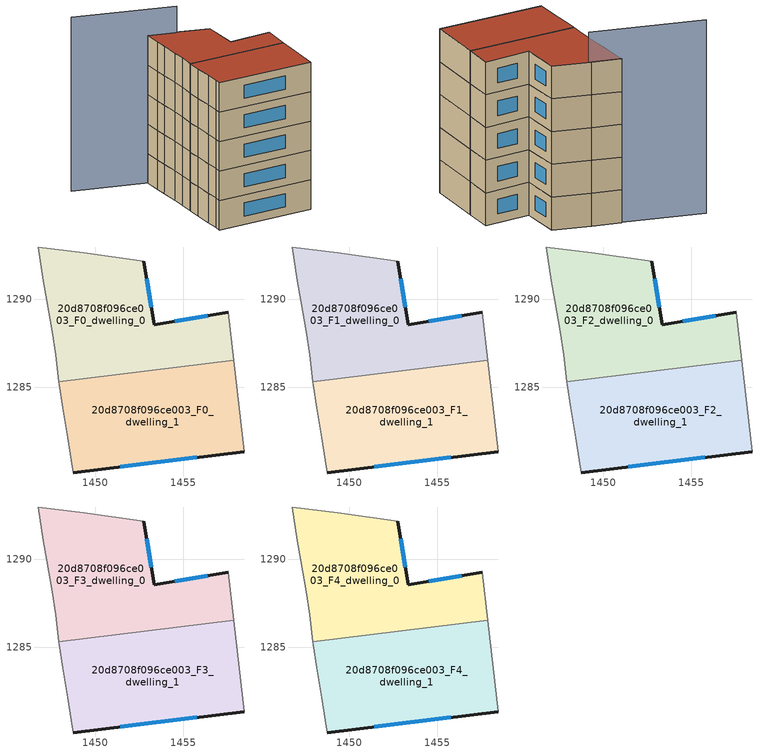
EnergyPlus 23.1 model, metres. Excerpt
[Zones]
20d8708f096ce003_F0_dwelling_0
 floor ground (EU_floor_Construction): 1457.56,1289.26 1457.86,1286.55 1447.93,1285.32 1447.75,1286.86 1447.55,1288.16 1447.25,1289.96 1447.05,1291.06 1446.75,1292.96 1449.35,1292.66 1452.75,1292.16 1453.35,1288.56 z0
 wall outside (EU_wall_Construction): 1457.56,1289.26 1453.35,1288.56 1452.75,1292.16 z0:3
 wall adiabatic (EU_wall_Construction): 1457.86,1286.55 1457.56,1289.26 / 1452.75,1292.16 1449.35,1292.66 1446.75,1292.96 1447.05,1291.06 1447.25,1289.96 1447.55,1288.16 1447.75,1286.86 1447.93,1285.32 z0:3
 wall to 20d8708f096ce003_F0_dwelling_1 (EU_wall_Construction): 1447.93,1285.32 1457.86,1286.55 z0:3
 window (EU_Window_Construction): 1453.19,1289.55 1452.92,1291.17 / 1456.4,1289.07 1454.51,1288.75 z0.83:2.17
20d8708f096ce003_F0_dwelling_1
 floor ground (EU_floor_Construction): 1457.86,1286.55 1458.45,1281.35 1448.75,1280.16 1448.65,1280.86 1448.45,1282.16 1448.15,1283.86 1447.95,1285.16 1447.93,1285.32 z0
 wall outside (EU_wall_Construction): 1448.75,1280.16 1458.45,1281.35 z0:3
 wall adiabatic (EU_wall_Construction): 1447.93,1285.32 1447.95,1285.16 1448.15,1283.86 1448.45,1282.16 1448.65,1280.86 1448.75,1280.16 / 1458.45,1281.35 1457.86,1286.55 z0:3
 window (EU_Window_Construction): 1451.42,1280.49 1455.78,1281.02 z0.83:2.17
20d8708f096ce003_F1_dwelling_0
 floor to 20d8708f096ce003_F0_dwelling_0 (EU_floor_Construction): 1457.56,1289.26 1457.86,1286.55 1447.93,1285.32 1447.75,1286.86 1447.55,1288.16 1447.25,1289.96 1447.05,1291.06 1446.75,1292.96 1449.35,1292.66 1452.75,1292.16 1453.35,1288.56 z3
 wall outside (EU_wall_Construction): 1457.56,1289.26 1453.35,1288.56 1452.75,1292.16 z3:6
 wall adiabatic (EU_wall_Construction): 1457.86,1286.55 1457.56,1289.26 / 1452.75,1292.16 1449.35,1292.66 1446.75,1292.96 1447.05,1291.06 1447.25,1289.96 1447.55,1288.16 1447.75,1286.86 1447.93,1285.32 z3:6
 wall to 20d8708f096ce003_F1_dwelling_1 (EU_wall_Construction): 1447.93,1285.32 1457.86,1286.55 z3:6
 window (EU_Window_Construction): 1453.19,1289.55 1452.92,1291.17 / 1456.4,1289.07 1454.51,1288.75 z3.83:5.17
20d8708f096ce003_F1_dwelling_1
 floor to 20d8708f096ce003_F0_dwelling_1 (EU_floor_Construction): 1457.86,1286.55 1458.45,1281.35 1448.75,1280.16 1448.65,1280.86 1448.45,1282.16 1448.15,1283.86 1447.95,1285.16 1447.93,1285.32 z3
 wall outside (EU_wall_Construction): 1448.75,1280.16 1458.45,1281.35 z3:6
 wall adiabatic (EU_wall_Construction): 1447.93,1285.32 1447.95,1285.16 1448.15,1283.86 1448.45,1282.16 1448.65,1280.86 1448.75,1280.16 / 1458.45,1281.35 1457.86,1286.55 z3:6
 window (EU_Window_Construction): 1451.42,1280.49 1455.78,1281.02 z3.83:5.17
20d8708f096ce003_F2_dwelling_0
 floor to 20d8708f096ce003_F1_dwelling_0 (EU_floor_Construction): 1457.56,1289.26 1457.86,1286.55 1447.93,1285.32 1447.75,1286.86 1447.55,1288.16 1447.25,1289.96 1447.05,1291.06 1446.75,1292.96 1449.35,1292.66 1452.75,1292.16 1453.35,1288.56 z6
 wall outside (EU_wall_Construction): 1457.56,1289.26 1453.35,1288.56 1452.75,1292.16 z6:9
 wall adiabatic (EU_wall_Construction): 1457.86,1286.55 1457.56,1289.26 / 1452.75,1292.16 1449.35,1292.66 1446.75,1292.96 1447.05,1291.06 1447.25,1289.96 1447.55,1288.16 1447.75,1286.86 1447.93,1285.32 z6:9
 wall to 20d8708f096ce003_F2_dwelling_1 (EU_wall_Construction): 1447.93,1285.32 1457.86,1286.55 z6:9
 window (EU_Window_Construction): 1453.19,1289.55 1452.92,1291.17 / 1456.4,1289.07 1454.51,1288.75 z6.83:8.17
20d8708f096ce003_F2_dwelling_1
 floor to 20d8708f096ce003_F1_dwelling_1 (EU_floor_Construction): 1457.86,1286.55 1458.45,1281.35 1448.75,1280.16 1448.65,1280.86 1448.45,1282.16 1448.15,1283.86 1447.95,1285.16 1447.93,1285.32 z6
 wall outside (EU_wall_Construction): 1448.75,1280.16 1458.45,1281.35 z6:9
 wall adiabatic (EU_wall_Construction): 1447.93,1285.32 1447.95,1285.16 1448.15,1283.86 1448.45,1282.16 1448.65,1280.86 1448.75,1280.16 / 1458.45,1281.35 1457.86,1286.55 z6:9
 window (EU_Window_Construction): 1451.42,1280.49 1455.78,1281.02 z6.83:8.17
20d8708f096ce003_F3_dwelling_0
 floor to 20d8708f096ce003_F2_dwelling_0 (EU_floor_Construction): 1457.56,1289.26 1457.86,1286.55 1447.93,1285.32 1447.75,1286.86 1447.55,1288.16 1447.25,1289.96 1447.05,1291.06 1446.75,1292.96 1449.35,1292.66 1452.75,1292.16 1453.35,1288.56 z9
 wall outside (EU_wall_Construction): 1457.56,1289.26 1453.35,1288.56 1452.75,1292.16 z9:12
 wall adiabatic (EU_wall_Construction): 1457.86,1286.55 1457.56,1289.26 / 1452.75,1292.16 1449.35,1292.66 1446.75,1292.96 1447.05,1291.06 1447.25,1289.96 1447.55,1288.16 1447.75,1286.86 1447.93,1285.32 z9:12
 wall to 20d8708f096ce003_F3_dwelling_1 (EU_wall_Construction): 1447.93,1285.32 1457.86,1286.55 z9:12
 window (EU_Window_Construction): 1453.19,1289.55 1452.92,1291.17 / 1456.4,1289.07 1454.51,1288.75 z9.83:11.17
20d8708f096ce003_F3_dwelling_1
 floor to 20d8708f096ce003_F2_dwelling_1 (EU_floor_Construction): 1457.86,1286.55 1458.45,1281.35 1448.75,1280.16 1448.65,1280.86 1448.45,1282.16 1448.15,1283.86 1447.95,1285.16 1447.93,1285.32 z9
 wall outside (EU_wall_Construction): 1448.75,1280.16 1458.45,1281.35 z9:12
 wall adiabatic (EU_wall_Construction): 1447.93,1285.32 1447.95,1285.16 1448.15,1283.86 1448.45,1282.16 1448.65,1280.86 1448.75,1280.16 / 1458.45,1281.35 1457.86,1286.55 z9:12
 window (EU_Window_Construction): 1451.42,1280.49 1455.78,1281.02 z9.83:11.17
20d8708f096ce003_F4_dwelling_0
 floor to 20d8708f096ce003_F3_dwelling_0 (EU_floor_Construction): 1457.56,1289.26 1457.86,1286.55 1447.93,1285.32 1447.75,1286.86 1447.55,1288.16 1447.25,1289.96 1447.05,1291.06 1446.75,1292.96 1449.35,1292.66 1452.75,1292.16 1453.35,1288.56 z12
 wall outside (EU_wall_Construction): 1457.56,1289.26 1453.35,1288.56 1452.75,1292.16 z12:15
 wall adiabatic (EU_wall_Construction): 1457.86,1286.55 1457.56,1289.26 / 1452.75,1292.16 1449.35,1292.66 1446.75,1292.96 1447.05,1291.06 1447.25,1289.96 1447.55,1288.16 1447.75,1286.86 1447.93,1285.32 z12:15
 wall to 20d8708f096ce003_F4_dwelling_1 (EU_wall_Construction): 1447.93,1285.32 1457.86,1286.55 z12:15
 window (EU_Window_Construction): 1453.19,1289.55 1452.92,1291.17 / 1456.4,1289.07 1454.51,1288.75 z12.83:14.17
 roof outside (EU_roof_Construction): 1457.86,1286.55 1457.56,1289.26 1453.35,1288.56 1452.75,1292.16 1449.35,1292.66 1446.75,1292.96 1447.05,1291.06 1447.25,1289.96 1447.55,1288.16 1447.75,1286.86 1447.93,1285.32 z15
20d8708f096ce003_F4_dwelling_1
 floor to 20d8708f096ce003_F3_dwelling_1 (EU_floor_Construction): 1457.86,1286.55 1458.45,1281.35 1448.75,1280.16 1448.65,1280.86 1448.45,1282.16 1448.15,1283.86 1447.95,1285.16 1447.93,1285.32 z12
 wall outside (EU_wall_Construction): 1448.75,1280.16 1458.45,1281.35 z12:15
 wall adiabatic (EU_wall_Construction): 1447.93,1285.32 1447.95,1285.16 1448.15,1283.86 1448.45,1282.16 1448.65,1280.86 1448.75,1280.16 / 1458.45,1281.35 1457.86,1286.55 z12:15
 window (EU_Window_Construction): 1451.42,1280.49 1455.78,1281.02 z12.83:14.17
 roof outside (EU_roof_Construction): 1458.45,1281.35 1457.86,1286.55 1447.93,1285.32 1447.95,1285.16 1448.15,1283.86 1448.45,1282.16 1448.65,1280.86 1448.75,1280.16 z15
shading: 1449.56,1292.51 1439.45,1293.82 z0:17.7
[Building]
EU S2 Campaign: North Axis=0; Terrain=City; Solar Distribution=FullExterior
[Site:Location]
Lyon-Bron: Latitude=45.75; Longitude=5; Time Zone=1; Elevation=198
[SizingPeriod:WeatherFileDays]
AnnualSizingPeriod: Begin Month=1; Begin Day of Month=1; End Month=12; End Day of Month=31; Day of Week for Start Day=Monday; Use Weather File Daylight Saving Period=No; Use Weather File Rain and Snow Indicators=No
[MATERIAL]
EU_InternalMass_Material: Roughness=MediumRough; Thickness=0.1; Conductivity=1; Density=1800; Specific Heat=900; Thermal Absorptance=0.9; Solar Absorptance=0.7; Visible Absorptance=0.7
[MATERIAL:NOMASS] Roughness=MediumRough; Thermal Absorptance=0.9; Solar Absorptance=0.7; Visible Absorptance=0.7
Name | Thermal Resistance
EU_wall_NoMass | 0.87146
EU_roof_NoMass | 0.842276
EU_floor_NoMass | 0.496999
[WINDOWMATERIAL:SIMPLEGLAZINGSYSTEM]
EU_Window_SimpleGlazing: UFactor=2.2525; Solar Heat Gain Coefficient=0.76; Visible Transmittance=0.76
[CONSTRUCTION]
EU_wall_Construction: EU_wall_NoMass
EU_roof_Construction: EU_roof_NoMass
EU_floor_Construction: EU_floor_NoMass
EU_Window_Construction: EU_Window_SimpleGlazing
EU_InternalMass_Construction: EU_InternalMass_Material
[ZONE] Type=1; Multiplier=1; Ceiling Height=autocalculate; Floor Area=autocalculate; Part of Total Floor Area=Yes
Name | Volume
20d8708f096ce003_F0_dwelling_0 | 155.1
20d8708f096ce003_F1_dwelling_0; 20d8708f096ce003_F2_dwelling_0; 20d8708f096ce003_F3_dwelling_0; 20d8708f096ce003_F4_dwelling_0 | 155.099
20d8708f096ce003_F0_dwelling_1 | 155.105
20d8708f096ce003_F1_dwelling_1; 20d8708f096ce003_F2_dwelling_1; 20d8708f096ce003_F3_dwelling_1; 20d8708f096ce003_F4_dwelling_1 | 155.104
[INTERNALMASS] Construction=EU_InternalMass_Construction
Name | Zone or ZoneList | Surface Area
20d8708f096ce003_F0_dwelling_0_EU_InternalMass | 20d8708f096ce003_F0_dwelling_0 | 51.6995
20d8708f096ce003_F0_dwelling_1_EU_InternalMass | 20d8708f096ce003_F0_dwelling_1 | 51.7018
20d8708f096ce003_F1_dwelling_0_EU_InternalMass | 20d8708f096ce003_F1_dwelling_0 | 51.6995
20d8708f096ce003_F1_dwelling_1_EU_InternalMass | 20d8708f096ce003_F1_dwelling_1 | 51.7018
20d8708f096ce003_F2_dwelling_0_EU_InternalMass | 20d8708f096ce003_F2_dwelling_0 | 51.6995
20d8708f096ce003_F2_dwelling_1_EU_InternalMass | 20d8708f096ce003_F2_dwelling_1 | 51.7018
20d8708f096ce003_F3_dwelling_0_EU_InternalMass | 20d8708f096ce003_F3_dwelling_0 | 51.6995
20d8708f096ce003_F3_dwelling_1_EU_InternalMass | 20d8708f096ce003_F3_dwelling_1 | 51.7018
20d8708f096ce003_F4_dwelling_0_EU_InternalMass | 20d8708f096ce003_F4_dwelling_0 | 51.6995
20d8708f096ce003_F4_dwelling_1_EU_InternalMass | 20d8708f096ce003_F4_dwelling_1 | 51.7018
[OTHEREQUIPMENT] Fuel Type=Electricity; Design Level Calculation Method=Watts/Area; Power per Zone Floor Area=1; Fraction Latent=0; Fraction Radiant=0; Fraction Lost=0; Carbon Dioxide Generation Rate=0; EndUse Subcategory=EU_Step8_InternalGains
Name | Zone or ZoneList or Space or SpaceList | Schedule
EU_Step8_InternalGain_20d8708f096ce003_F0_dwelling_0_f000 | 20d8708f096ce003_F0_dwelling_0 | EU_Step8_GainSchedule_20d8708f096ce003_F0_dwelling_0_f000
EU_Step8_InternalGain_20d8708f096ce003_F0_dwelling_1_f000 | 20d8708f096ce003_F0_dwelling_1 | EU_Step8_GainSchedule_20d8708f096ce003_F0_dwelling_1_f000
EU_Step8_InternalGain_20d8708f096ce003_F1_dwelling_0_f000 | 20d8708f096ce003_F1_dwelling_0 | EU_Step8_GainSchedule_20d8708f096ce003_F1_dwelling_0_f000
EU_Step8_InternalGain_20d8708f096ce003_F1_dwelling_1_f000 | 20d8708f096ce003_F1_dwelling_1 | EU_Step8_GainSchedule_20d8708f096ce003_F1_dwelling_1_f000
EU_Step8_InternalGain_20d8708f096ce003_F2_dwelling_0_f000 | 20d8708f096ce003_F2_dwelling_0 | EU_Step8_GainSchedule_20d8708f096ce003_F2_dwelling_0_f000
EU_Step8_InternalGain_20d8708f096ce003_F2_dwelling_1_f000 | 20d8708f096ce003_F2_dwelling_1 | EU_Step8_GainSchedule_20d8708f096ce003_F2_dwelling_1_f000
EU_Step8_InternalGain_20d8708f096ce003_F3_dwelling_0_f000 | 20d8708f096ce003_F3_dwelling_0 | EU_Step8_GainSchedule_20d8708f096ce003_F3_dwelling_0_f000
EU_Step8_InternalGain_20d8708f096ce003_F3_dwelling_1_f000 | 20d8708f096ce003_F3_dwelling_1 | EU_Step8_GainSchedule_20d8708f096ce003_F3_dwelling_1_f000
EU_Step8_InternalGain_20d8708f096ce003_F4_dwelling_0_f000 | 20d8708f096ce003_F4_dwelling_0 | EU_Step8_GainSchedule_20d8708f096ce003_F4_dwelling_0_f000
EU_Step8_InternalGain_20d8708f096ce003_F4_dwelling_1_f000 | 20d8708f096ce003_F4_dwelling_1 | EU_Step8_GainSchedule_20d8708f096ce003_F4_dwelling_1_f000
[ZONEVENTILATION:DESIGNFLOWRATE] Schedule=EU_AlwaysOn; Design Flow Rate Calculation Method=AirChanges/Hour; Air Changes per Hour=0.425; Ventilation Type=Natural; Fan Pressure Rise=0; Fan Total Efficiency=1; Constant Term Coefficient=1; Temperature Term Coefficient=0; Velocity Term Coefficient=0; Velocity Squared Term Coefficient=0; Minimum Indoor Temperature=-100; Maximum Indoor Temperature=100; Delta Temperature=-100; Minimum Outdoor Temperature=-100; Maximum Outdoor Temperature=100; Maximum Wind Speed=40
Name | Zone or ZoneList or Space or SpaceList
EU_ConstantAir_20d8708f096ce003_F0_dwelling_0 | 20d8708f096ce003_F0_dwelling_0
EU_ConstantAir_20d8708f096ce003_F0_dwelling_1 | 20d8708f096ce003_F0_dwelling_1
EU_ConstantAir_20d8708f096ce003_F1_dwelling_0 | 20d8708f096ce003_F1_dwelling_0
EU_ConstantAir_20d8708f096ce003_F1_dwelling_1 | 20d8708f096ce003_F1_dwelling_1
EU_ConstantAir_20d8708f096ce003_F2_dwelling_0 | 20d8708f096ce003_F2_dwelling_0
EU_ConstantAir_20d8708f096ce003_F2_dwelling_1 | 20d8708f096ce003_F2_dwelling_1
EU_ConstantAir_20d8708f096ce003_F3_dwelling_0 | 20d8708f096ce003_F3_dwelling_0
EU_ConstantAir_20d8708f096ce003_F3_dwelling_1 | 20d8708f096ce003_F3_dwelling_1
EU_ConstantAir_20d8708f096ce003_F4_dwelling_0 | 20d8708f096ce003_F4_dwelling_0
EU_ConstantAir_20d8708f096ce003_F4_dwelling_1 | 20d8708f096ce003_F4_dwelling_1
[HVACTEMPLATE:THERMOSTAT] Constant Heating Setpoint=20; Constant Cooling Setpoint=50
EU_HeatOnly_20d8708f096ce003_F0_dwelling_0; EU_HeatOnly_20d8708f096ce003_F0_dwelling_1; EU_HeatOnly_20d8708f096ce003_F1_dwelling_0; EU_HeatOnly_20d8708f096ce003_F1_dwelling_1; EU_HeatOnly_20d8708f096ce003_F2_dwelling_0; EU_HeatOnly_20d8708f096ce003_F2_dwelling_1; EU_HeatOnly_20d8708f096ce003_F3_dwelling_0; EU_HeatOnly_20d8708f096ce003_F3_dwelling_1; EU_HeatOnly_20d8708f096ce003_F4_dwelling_0; EU_HeatOnly_20d8708f096ce003_F4_dwelling_1
[HVACTEMPLATE:ZONE:IDEALLOADSAIRSYSTEM] System Availability Schedule=EU_AlwaysOn; Maximum Heating Supply Air Temperature=50; Minimum Cooling Supply Air Temperature=13; Maximum Heating Supply Air Humidity Ratio=0.0156; Minimum Cooling Supply Air Humidity Ratio=0.0077; Heating Limit=NoLimit; Cooling Limit=NoLimit; Heating Availability Schedule=EU_AlwaysOn; Cooling Availability Schedule=EU_CoolingOff; Dehumidification Control Type=ConstantSensibleHeatRatio; Cooling Sensible Heat Ratio=0.7; Dehumidification Setpoint=60; Humidification Control Type=None; Humidification Setpoint=30; Outdoor Air Method=None; Outdoor Air Flow Rate per Person=0.00944; Outdoor Air Flow Rate per Zone Floor Area=0; Outdoor Air Flow Rate per Zone=0; Demand Controlled Ventilation Type=None; Outdoor Air Economizer Type=NoEconomizer; Heat Recovery Type=None; Sensible Heat Recovery Effectiveness=0.7; Latent Heat Recovery Effectiveness=0.65
Name | Template Thermostat
20d8708f096ce003_F0_dwelling_0 | EU_HeatOnly_20d8708f096ce003_F0_dwelling_0
20d8708f096ce003_F0_dwelling_1 | EU_HeatOnly_20d8708f096ce003_F0_dwelling_1
20d8708f096ce003_F1_dwelling_0 | EU_HeatOnly_20d8708f096ce003_F1_dwelling_0
20d8708f096ce003_F1_dwelling_1 | EU_HeatOnly_20d8708f096ce003_F1_dwelling_1
20d8708f096ce003_F2_dwelling_0 | EU_HeatOnly_20d8708f096ce003_F2_dwelling_0
20d8708f096ce003_F2_dwelling_1 | EU_HeatOnly_20d8708f096ce003_F2_dwelling_1
20d8708f096ce003_F3_dwelling_0 | EU_HeatOnly_20d8708f096ce003_F3_dwelling_0
20d8708f096ce003_F3_dwelling_1 | EU_HeatOnly_20d8708f096ce003_F3_dwelling_1
20d8708f096ce003_F4_dwelling_0 | EU_HeatOnly_20d8708f096ce003_F4_dwelling_0
20d8708f096ce003_F4_dwelling_1 | EU_HeatOnly_20d8708f096ce003_F4_dwelling_1
[SIZING:ZONE] Zone Cooling Design Supply Air Temperature Input Method=SupplyAirTemperature; Zone Cooling Design Supply Air Temperature=13; Zone Heating Design Supply Air Temperature Input Method=SupplyAirTemperature; Zone Heating Design Supply Air Temperature=50; Zone Cooling Design Supply Air Humidity Ratio=0.008; Zone Heating Design Supply Air Humidity Ratio=0.008; Cooling Design Air Flow Method=DesignDay; Cooling Design Air Flow Rate=0; Cooling Minimum Air Flow per Zone Floor Area=0.000762; Cooling Minimum Air Flow=0; Cooling Minimum Air Flow Fraction=0.2; Heating Design Air Flow Method=DesignDay; Heating Design Air Flow Rate=0; Heating Maximum Air Flow per Zone Floor Area=0.002032; Heating Maximum Air Flow=0.141576; Heating Maximum Air Flow Fraction=0.3; Account for Dedicated Outdoor Air System=No; Dedicated Outdoor Air System Control Strategy=NeutralSupplyAir; Dedicated Outdoor Air Low Setpoint Temperature for Design=autosize; Dedicated Outdoor Air High Setpoint Temperature for Design=autosize; Zone Load Sizing Method=Sensible Load Only No Latent Load; Zone Latent Cooling Design Supply Air Humidity Ratio Input Method=HumidityRatioDifference; Zone Cooling Design Supply Air Humidity Ratio Difference=0.005; Zone Latent Heating Design Supply Air Humidity Ratio Input Method=HumidityRatioDifference; Zone Humidification Design Supply Air Humidity Ratio Difference=0.005
20d8708f096ce003_F0_dwelling_0; 20d8708f096ce003_F0_dwelling_1; 20d8708f096ce003_F1_dwelling_0; 20d8708f096ce003_F1_dwelling_1; 20d8708f096ce003_F2_dwelling_0; 20d8708f096ce003_F2_dwelling_1; 20d8708f096ce003_F3_dwelling_0; 20d8708f096ce003_F3_dwelling_1; 20d8708f096ce003_F4_dwelling_0; 20d8708f096ce003_F4_dwelling_1
[SCHEDULE:CONSTANT]
Name | Hourly Value
EU_AlwaysOn | 1
EU_CoolingOff | 0
[SCHEDULE:FILE] Column Number=1; Rows to Skip at Top=0; Number of Hours of Data=8760; Column Separator=Comma; Interpolate to Timestep=No; Minutes per Item=60; Adjust Schedule for Daylight Savings=Yes
Name | File
EU_Step8_GainSchedule_20d8708f096ce003_F0_dwelling_0_f000 | ../../schedules/20d8708f096ce003/20d8708f096ce003_F0_dwelling_0_f000_gain.csv
EU_Step8_GainSchedule_20d8708f096ce003_F0_dwelling_1_f000 | ../../schedules/20d8708f096ce003/20d8708f096ce003_F0_dwelling_1_f000_gain.csv
EU_Step8_GainSchedule_20d8708f096ce003_F1_dwelling_0_f000 | ../../schedules/20d8708f096ce003/20d8708f096ce003_F1_dwelling_0_f000_gain.csv
EU_Step8_GainSchedule_20d8708f096ce003_F1_dwelling_1_f000 | ../../schedules/20d8708f096ce003/20d8708f096ce003_F1_dwelling_1_f000_gain.csv
EU_Step8_GainSchedule_20d8708f096ce003_F2_dwelling_0_f000 | ../../schedules/20d8708f096ce003/20d8708f096ce003_F2_dwelling_0_f000_gain.csv
EU_Step8_GainSchedule_20d8708f096ce003_F2_dwelling_1_f000 | ../../schedules/20d8708f096ce003/20d8708f096ce003_F2_dwelling_1_f000_gain.csv
EU_Step8_GainSchedule_20d8708f096ce003_F3_dwelling_0_f000 | ../../schedules/20d8708f096ce003/20d8708f096ce003_F3_dwelling_0_f000_gain.csv
EU_Step8_GainSchedule_20d8708f096ce003_F3_dwelling_1_f000 | ../../schedules/20d8708f096ce003/20d8708f096ce003_F3_dwelling_1_f000_gain.csv
EU_Step8_GainSchedule_20d8708f096ce003_F4_dwelling_0_f000 | ../../schedules/20d8708f096ce003/20d8708f096ce003_F4_dwelling_0_f000_gain.csv
EU_Step8_GainSchedule_20d8708f096ce003_F4_dwelling_1_f000 | ../../schedules/20d8708f096ce003/20d8708f096ce003_F4_dwelling_1_f000_gain.csv
